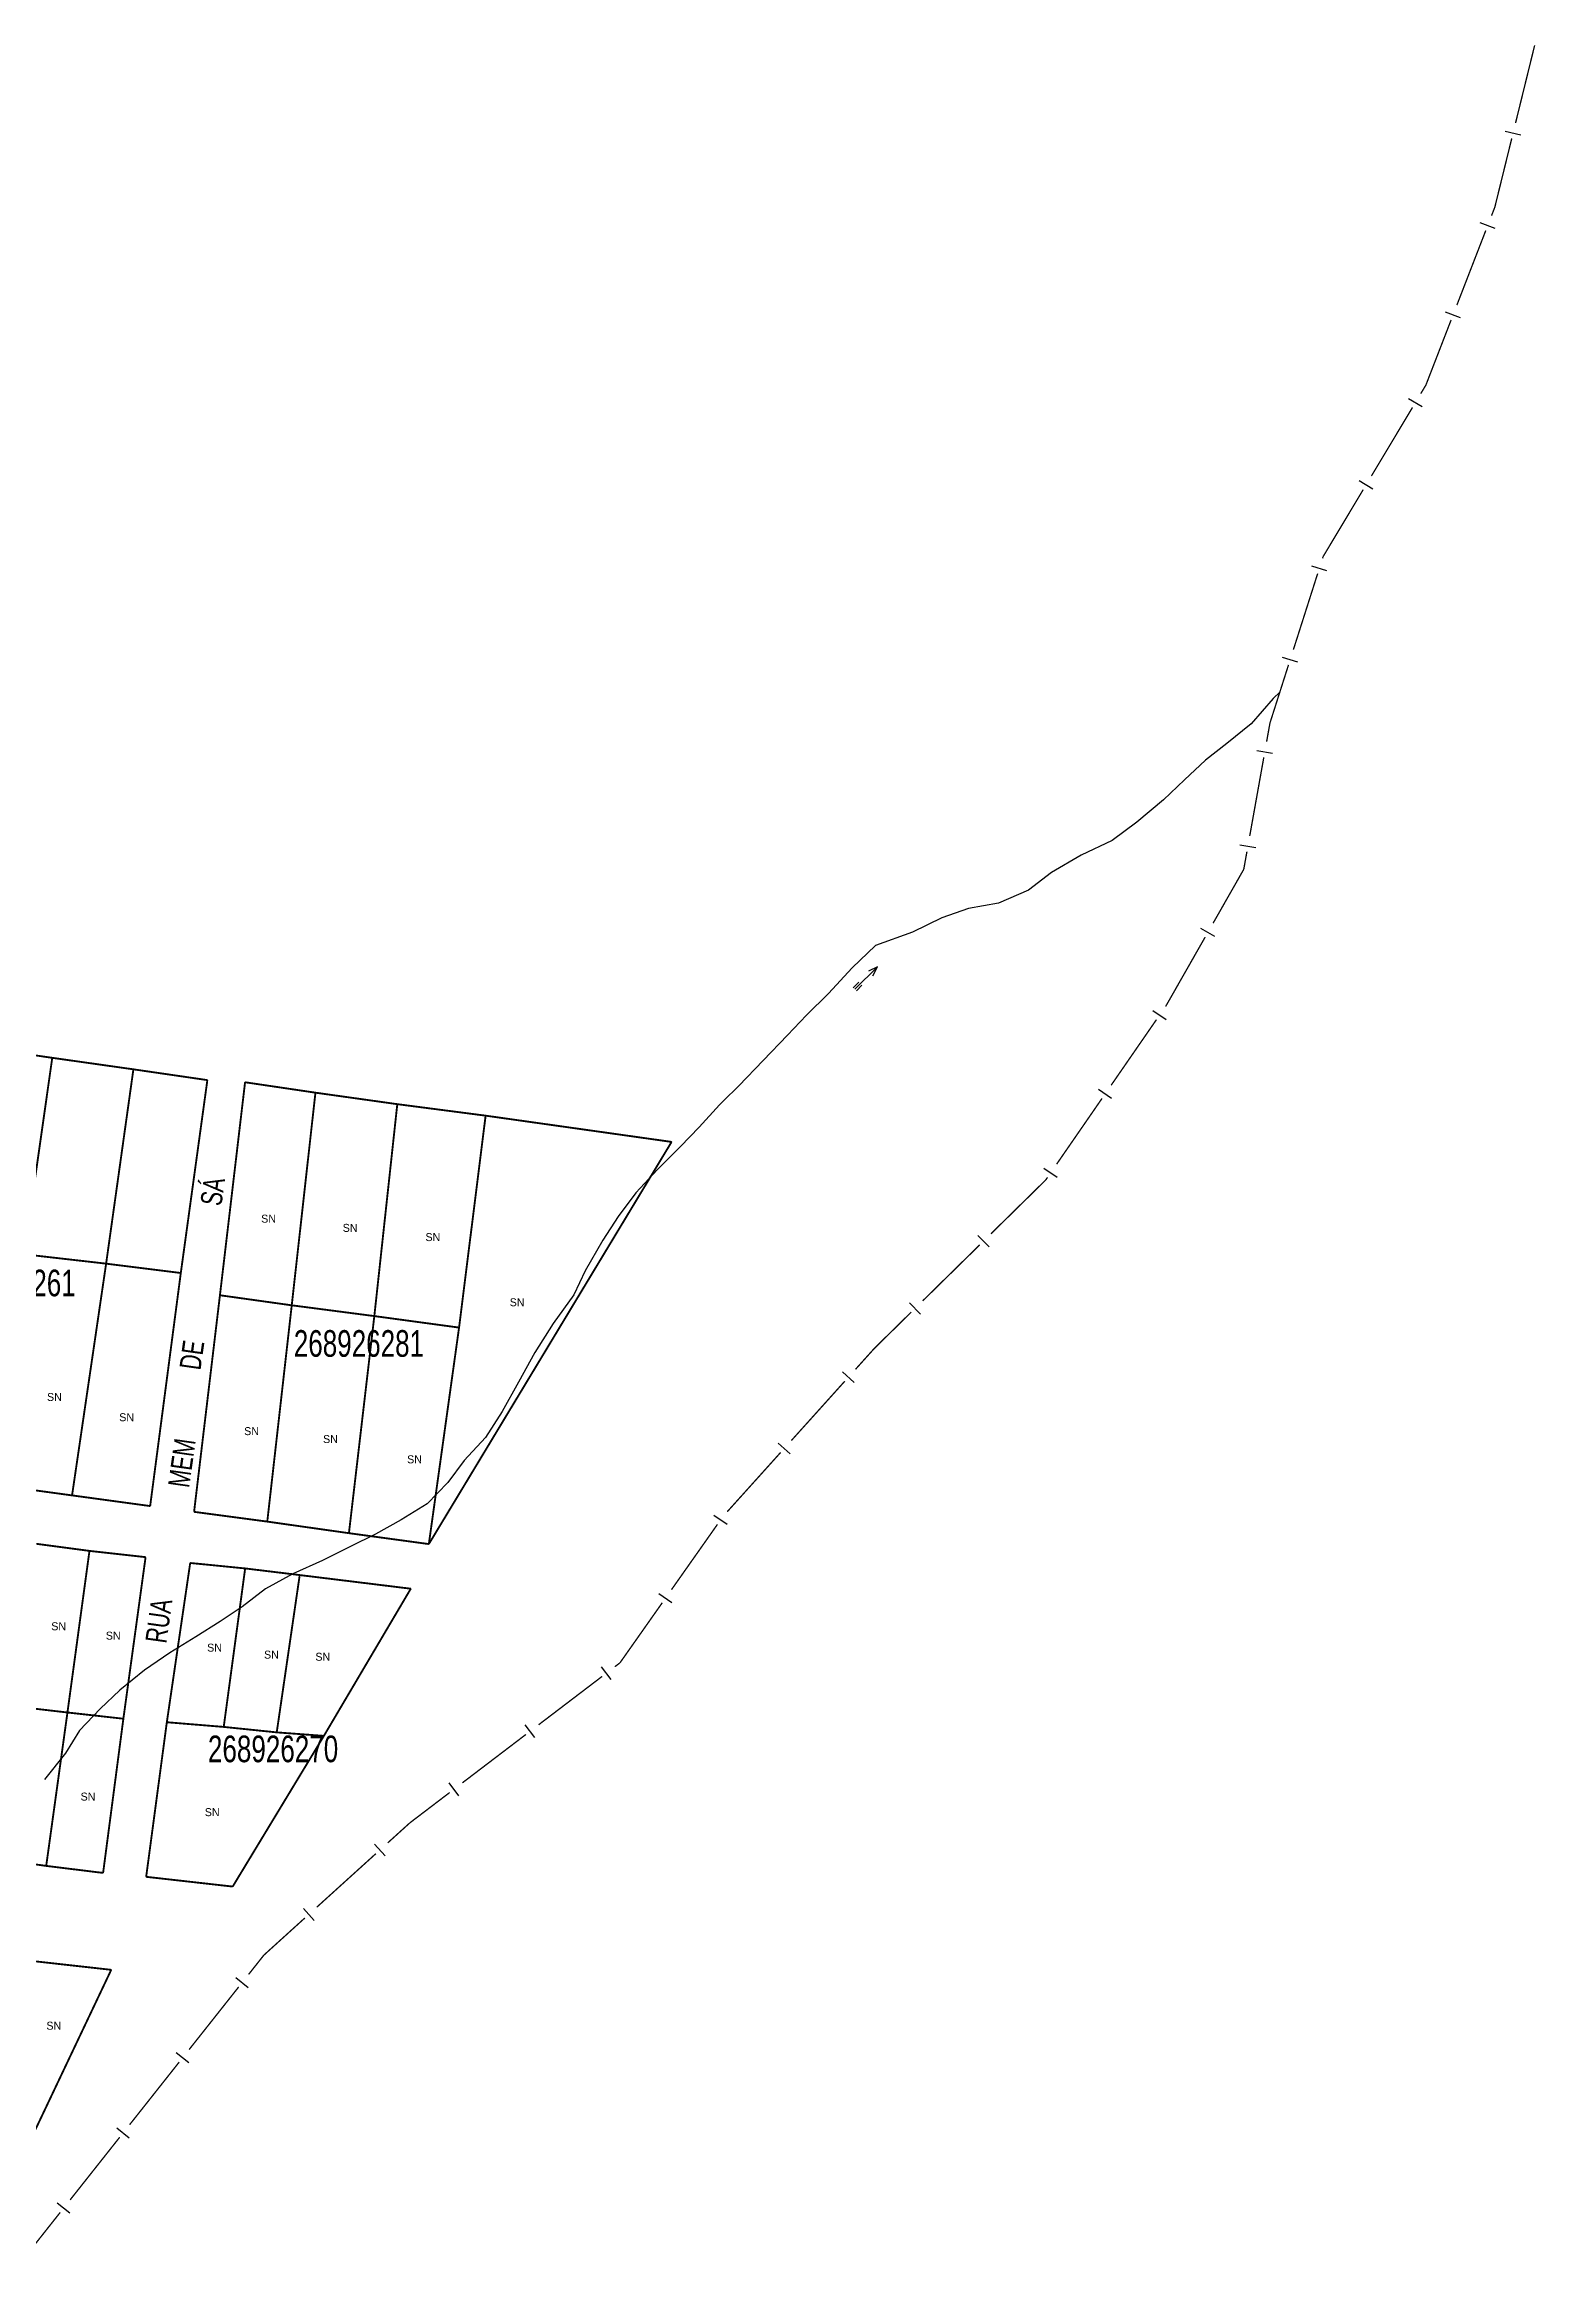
# Model space of a CAD drawing. Extents: x 211453 to 215163, y 4877397 to 4881305.
# Drawn here: x 213785 to 214064.9, y 4878403.2 to 4878822.7 of the extents above; entities that cross this region are included whole.
import ezdxf
from ezdxf.enums import TextEntityAlignment as Align

# ---------------------------------------------------------------- set-up
doc = ezdxf.new("R2010")
doc.units = 0
doc.header["$LTSCALE"] = 1.5
doc.header["$MEASUREMENT"] = 0
doc.linetypes.add('TRACO_13', pattern=[8, 5, -1, 1, -1])
for name, color, linetype in [('CD_MALHA_LOTES', 7, 'CONTINUOUS'), ('CD_TXT_QUADRA', 255, 'CONTINUOUS'), ('HD-CURSO-INTER', 170, 'CONTINUOUS'), ('HD-TXT-PERENE', 170, 'CONTINUOUS'), ('LM-LIM-SETORES-BAIRROS', 250, 'CONTINUOUS'), ('RU-QUADRA', 210, 'CONTINUOUS'), ('SV-PONTE-BUEIRO', 251, 'CONTINUOUS'), ('Th_NmrPort', 1, 'CONTINUOUS')]:
    doc.layers.add(name, color=color, linetype=linetype)
doc.styles.add('ARIAL', font='ARIAL.SHX')

# ---------------------------------------------------------------- blocks, each defined once
blk = doc.blocks.new('COD035', base_point=(212390.061183, 4880219.475751))
at = {"layer": 'HD-TXT-PERENE'}
for p, q in [((212390.061183, 4880219.881482), (212391.561183, 4880219.881482)), ((212390.061183, 4880219.481482), (212396.061183, 4880219.481482)), ((212390.061183, 4880219.081482), (212391.561183, 4880219.081482))]:
    blk.add_line(p, q, dxfattribs=at)
blk.add_lwpolyline([(212394.261183, 4880218.881482), (212396.061183, 4880219.481482), (212394.261183, 4880220.081482)], dxfattribs=at)

msp = doc.modelspace()

# ---------------------------------------------------------------- linework, layer by layer
at = {"layer": 'CD_MALHA_LOTES', "linetype": 'Continuous', "const_width": 0.35, "flags": 128}
for points in [[(213771.544348, 4878634.64533), (213786.379879, 4878632.487434)], [(213781.120009, 4878595.60091), (213786.379879, 4878632.487434)], [(213786.379879, 4878632.487434), (213801.620015, 4878630.329539)], [(213796.495014, 4878593.84762), (213801.620015, 4878630.329539)], [(213801.620015, 4878630.329539), (213815.511467, 4878628.306512)], [(213815.511467, 4878628.306512), (213810.521334, 4878592.09433)], [(213817.871665, 4878587.913408), (213822.592061, 4878627.901907)], [(213822.592061, 4878627.901907), (213835.80917, 4878625.946314)], [(213831.358511, 4878586.02525), (213835.80917, 4878625.946314)], [(213835.80917, 4878625.946314), (213851.184174, 4878623.788419)], [(213846.868384, 4878584.002223), (213851.184174, 4878623.788419)], [(213851.184174, 4878623.788419), (213867.772995, 4878621.630523)], [(213862.782862, 4878581.844327), (213867.772995, 4878621.630523)], [(213867.772995, 4878621.630523), (213902.700996, 4878616.703662)], [(213902.700996, 4878616.703662), (213857.108489, 4878541.199013)], [(213796.495014, 4878593.84762), (213781.120009, 4878595.60091)], [(213790.09908, 4878550.338375), (213796.495014, 4878593.84762)], [(213810.521334, 4878592.09433), (213796.495014, 4878593.84762)], [(213810.521334, 4878592.09433), (213804.766037, 4878548.33796)], [(213817.871665, 4878587.913408), (213813.0164, 4878547.250567)], [(213831.358511, 4878586.02525), (213817.871665, 4878587.913408)], [(213826.762216, 4878545.418332), (213831.358511, 4878586.02525)], [(213846.868384, 4878584.002223), (213831.358511, 4878586.02525)], [(213842.098491, 4878543.246215), (213846.868384, 4878584.002223)], [(213862.782862, 4878581.844327), (213846.868384, 4878584.002223)], [(213857.108489, 4878541.199013), (213862.782862, 4878581.844327)], [(213790.09908, 4878550.338375), (213775.2636, 4878552.361775)], [(213804.766037, 4878548.33796), (213790.09908, 4878550.338375)], [(213813.0164, 4878547.250567), (213826.762216, 4878545.418332)], [(213842.098491, 4878543.246215), (213826.762216, 4878545.418332)], [(213783.486459, 4878541.236694), (213793.36778, 4878539.919185)], [(213857.108489, 4878541.199013), (213842.098491, 4878543.246215)], [(213789.232264, 4878509.57987), (213793.36778, 4878539.919185)], [(213793.36778, 4878539.919185), (213803.907855, 4878538.748065)], [(213803.907855, 4878538.748065), (213799.735742, 4878508.40875)], [(213807.896981, 4878507.749996), (213812.288679, 4878537.650141)], [(213812.288679, 4878537.650141), (213822.60917, 4878536.625411)], [(213818.583447, 4878506.871656), (213822.60917, 4878536.625411)], [(213822.60917, 4878536.625411), (213832.856466, 4878535.381097)], [(213828.537962, 4878505.846926), (213832.856466, 4878535.381097)], [(213832.856466, 4878535.381097), (213853.717032, 4878532.819273)], [(213853.717032, 4878532.819273), (213837.394554, 4878505.188172)], [(213789.232264, 4878509.57987), (213779.131358, 4878510.750989)], [(213785.243138, 4878480.777649), (213789.232264, 4878509.57987)], [(213799.735742, 4878508.40875), (213789.232264, 4878509.57987)], [(213799.735742, 4878508.40875), (213795.929603, 4878479.46014)], [(213807.896981, 4878507.749996), (213804.017648, 4878478.72819)], [(213818.583447, 4878506.871656), (213807.896981, 4878507.749996)], [(213828.537962, 4878505.846926), (213818.583447, 4878506.871656)], [(213820.266931, 4878476.898316), (213837.394554, 4878505.188172)], [(213837.394554, 4878505.188172), (213828.537962, 4878505.846926)], [(213785.243138, 4878480.777649), (213775.288622, 4878482.168354)], [(213795.929603, 4878479.46014), (213785.243138, 4878480.777649)], [(213804.017648, 4878478.72819), (213820.266931, 4878476.898316)], [(213782.214281, 4878462.969406), (213797.455615, 4878461.267704)], [(213797.455615, 4878461.267704), (213783.213106, 4878431.265952)]]:
    msp.add_lwpolyline(points, dxfattribs=at)
at = {"layer": 'HD-CURSO-INTER', "linetype": 'TRACO_13'}
for points in [[(214016.927423, 4878701.124041, 7.785934), (214015.670389, 4878699.968925, 7.785934), (214011.53126, 4878695.170181, 7.785934), (214006.971763, 4878691.521254, 7.785934), (214002.982193, 4878688.362187, 7.785934), (213999.042783, 4878684.65322, 7.785934), (213995.073383, 4878680.894264, 7.785934), (213990.083974, 4878676.755466, 7.785934), (213985.45441, 4878673.316505, 7.785934), (213979.614534, 4878670.507527, 7.785934), (213974.064803, 4878667.2986, 7.785934), (213969.745244, 4878663.969593, 7.785934), (213964.125298, 4878661.500531, 7.785934), (213958.494927, 4878660.551183, 7.785934), (213953.43485, 4878658.781943, 7.785934), (213947.95499, 4878656.062917, 7.785934), (213941.014892, 4878653.603965, 7.785934), (213936.605574, 4878649.375135, 7.785934), (213932.186418, 4878644.556418, 7.785934), (213928.067091, 4878640.477536, 7.785934), (213924.447719, 4878636.758543, 7.785934), (213919.918546, 4878631.959832, 7.785934), (213915.31934, 4878627.251109, 7.785934), (213912.391537, 4878624.363848, 7.785934)], [(213912.391537, 4878624.363848, 7.785934), (213911.67993, 4878623.662094, 7.785934), (213907.900674, 4878619.463206, 7.785934), (213904.351288, 4878615.824192, 7.785934), (213900.041994, 4878611.545364, 7.785934), (213895.972756, 4878607.166534, 7.785934), (213892.693632, 4878602.697655, 7.785934), (213889.804549, 4878598.238742, 7.785934), (213886.49577, 4878592.520102, 7.785934), (213884.316795, 4878587.961148, 7.785934), (213880.487854, 4878582.612481, 7.785934), (213877.008972, 4878577.193799, 7.785934), (213873.930194, 4878571.565123, 7.785934), (213870.861375, 4878566.086418, 7.785934), (213867.742377, 4878561.227599, 7.785934), (213863.743127, 4878556.91875, 7.785934), (213860.69394, 4878552.769791, 7.785934), (213856.764609, 4878548.780876, 7.785934), (213851.884903, 4878545.751859, 7.785934), (213847.065103, 4878543.082768, 7.785934), (213842.365233, 4878540.713611, 7.785934), (213837.105359, 4878538.134541, 7.785934), (213831.545431, 4878535.625482, 7.785934), (213826.455637, 4878532.826439, 7.785934), (213822.076096, 4878529.407453, 7.785934), (213817.886384, 4878526.678321, 7.785934), (213813.366685, 4878523.769251, 7.785934), (213808.46696, 4878520.800224, 7.785934), (213803.687335, 4878517.521246, 7.785934), (213799.097868, 4878513.752344, 7.785934), (213795.388414, 4878510.29331, 7.785934), (213791.51912, 4878506.194411, 7.785934), (213788.85, 4878501.955437, 7.785934), (213784.900932, 4878497.016703, 7.785934)]]:
    msp.add_polyline3d(points, dxfattribs=at)
at = {"layer": 'LM-LIM-SETORES-BAIRROS', "const_width": 0.25}
for points in [[(214061.21091, 4878808.008038), (214064.797826, 4878822.57286)], [(214057.317831, 4878792.200023), (214060.493527, 4878805.095073)], [(214057.057724, 4878791.52901), (214057.317831, 4878792.200023)], [(214056.696294, 4878790.596611), (214057.057724, 4878791.52901)], [(214050.19056, 4878773.813422), (214055.612005, 4878787.799413)], [(214044.362562, 4878758.778629), (214049.10627, 4878771.016224)], [(214043.912504, 4878758.028065), (214044.362562, 4878758.778629)], [(214034.141562, 4878741.733014), (214041.855463, 4878754.597527)], [(214043.398244, 4878757.17043), (214043.912504, 4878758.028065)], [(214025.058395, 4878726.58497), (214032.598781, 4878739.160111)], [(214024.95575, 4878726.263553), (214025.058395, 4878726.58497)], [(214019.479884, 4878709.116691), (214024.043106, 4878723.405743)], [(214015.082401, 4878695.346629), (214018.567239, 4878706.258881)], [(214014.457256, 4878691.857376), (214014.986321, 4878694.810356)], [(214014.986321, 4878694.810356), (214015.082401, 4878695.346629)], [(214011.282869, 4878674.139497), (214013.928192, 4878688.904396)], [(214010.15949, 4878667.869345), (214010.753804, 4878671.186517)], [(214004.401264, 4878657.764893), (214009.847561, 4878667.321977)], [(214009.847561, 4878667.321977), (214010.15949, 4878667.869345)], [(213995.587105, 4878642.297935), (214002.91591, 4878655.158416)], [(213995.474637, 4878642.135148), (213995.587105, 4878642.297935)], [(213985.243034, 4878627.325884), (213993.769369, 4878639.666938)], [(213975.011431, 4878612.51662), (213983.537767, 4878624.857674)], [(213962.694283, 4878599.462114), (213972.682116, 4878609.272475)], [(213972.682116, 4878609.272475), (213972.95581, 4878609.541306)], [(213972.95581, 4878609.541306), (213973.306164, 4878610.04841)], [(213949.852783, 4878586.848792), (213960.554033, 4878597.359894)], [(213940.786566, 4878577.943671), (213947.712533, 4878584.746572)], [(213937.244466, 4878574.012127), (213940.591226, 4878577.726854)], [(213940.591226, 4878577.726854), (213940.786566, 4878577.943671)], [(213925.196131, 4878560.639109), (213935.23641, 4878571.783291)], [(213913.147795, 4878547.266091), (213923.188075, 4878558.410273)], [(213902.675886, 4878532.635141), (213911.313844, 4878544.898325)], [(213893.007318, 4878518.908814), (213900.948295, 4878530.182504)], [(213877.723167, 4878507.271323), (213889.657494, 4878516.358227)], [(213892.044359, 4878518.175608), (213892.839981, 4878518.781402)], [(213892.839981, 4878518.781402), (213893.007318, 4878518.908814)], [(213863.401974, 4878496.367037), (213875.336301, 4878505.453942)], [(213853.535469, 4878488.85459), (213861.015109, 4878494.549656)], [(213849.385554, 4878485.095998), (213853.091496, 4878488.452483)], [(213853.091496, 4878488.452483), (213853.535469, 4878488.85459)], [(213836.044162, 4878473.012652), (213847.161989, 4878483.082107)], [(213826.130239, 4878464.033577), (213833.820596, 4878470.998761)], [(213823.259164, 4878460.408529), (213825.742638, 4878463.544188)], [(213825.742638, 4878463.544188), (213826.130239, 4878464.033577)], [(213812.08353, 4878446.298064), (213821.396558, 4878458.056785)], [(213800.907897, 4878432.187599), (213810.220924, 4878443.94632)], [(213794.822169, 4878424.5037), (213799.045291, 4878429.835855)], [(213789.734598, 4878418.075286), (213794.699268, 4878424.348408)], [(213794.699268, 4878424.348408), (213794.822169, 4878424.5037)], [(213778.564092, 4878403.960762), (213787.872847, 4878415.722865)]]:
    msp.add_lwpolyline(points, dxfattribs=at)
at = {"layer": 'LM-LIM-SETORES-BAIRROS'}
for points in [[(214062.189137, 4878805.70737), (214059.276173, 4878806.424753)], [(214057.372034, 4878788.189668), (214054.574836, 4878789.273957)], [(214050.866299, 4878771.406479), (214048.069101, 4878772.490768)], [(214043.656175, 4878754.683772), (214041.083272, 4878756.226552)], [(214034.399493, 4878739.246355), (214031.82659, 4878740.789135)], [(214025.776226, 4878723.902024), (214022.918416, 4878724.814669)], [(214020.300359, 4878706.755162), (214017.442549, 4878707.667807)], [(214015.581036, 4878689.624191), (214012.628056, 4878690.153255)], [(214012.406649, 4878671.906311), (214009.453669, 4878672.435375)], [(214004.714266, 4878655.284565), (214002.107789, 4878656.769919)], [(213995.571897, 4878639.637041), (213993.103687, 4878641.342308)], [(213985.340294, 4878624.827777), (213982.872084, 4878626.533044)], [(213975.108692, 4878610.018513), (213972.640481, 4878611.72378)], [(213962.31856, 4878596.990509), (213960.216339, 4878599.130759)], [(213949.47706, 4878584.377187), (213947.37484, 4878586.517437)], [(213937.020181, 4878571.522208), (213934.791344, 4878573.530264)], [(213924.971845, 4878558.14919), (213922.743008, 4878560.157246)], [(213913.116026, 4878544.852075), (213910.66339, 4878546.579667)], [(213902.750477, 4878530.136254), (213900.29784, 4878531.863846)], [(213891.361806, 4878515.770588), (213889.544425, 4878518.157454)], [(213877.040614, 4878504.866303), (213875.223233, 4878507.253168)], [(213862.719421, 4878493.962017), (213860.90204, 4878496.348882)], [(213848.910123, 4878482.641621), (213846.896232, 4878484.865186)], [(213835.56873, 4878470.558275), (213833.554839, 4878472.78184)], [(213823.193299, 4878457.909397), (213820.841554, 4878459.772002)], [(213812.017665, 4878443.798932), (213809.665921, 4878445.661538)], [(213800.842032, 4878429.688467), (213798.490287, 4878431.551073)], [(213789.669641, 4878415.57613), (213787.317221, 4878417.437881)]]:
    msp.add_lwpolyline(points, dxfattribs=at)
at = {"layer": 'RU-QUADRA', "linetype": 'Continuous', "const_width": 0.18, "flags": 128}
for points in [[(213757.113423, 4878636.668357), (213751.448948, 4878599.10749), (213745.378478, 4878556.437784), (213760.464238, 4878554.380248), (213775.2636, 4878552.361775), (213790.09908, 4878550.338375), (213804.766037, 4878548.33796), (213810.521334, 4878592.09433), (213815.511467, 4878628.306512), (213801.620015, 4878630.329539), (213786.379879, 4878632.487434), (213771.544348, 4878634.64533)], [(213822.592061, 4878627.901907), (213817.871665, 4878587.913408), (213813.0164, 4878547.250567), (213826.762216, 4878545.418332), (213842.098491, 4878543.246215), (213857.108489, 4878541.199013), (213902.700996, 4878616.703662), (213867.772995, 4878621.630523), (213851.184174, 4878623.788419), (213835.80917, 4878625.946314)], [(213803.907855, 4878538.748065), (213793.36778, 4878539.919185), (213783.486459, 4878541.236694), (213773.824723, 4878542.407814), (213763.687219, 4878543.652128), (213753.732704, 4878544.676858), (213743.997773, 4878545.774782), (213739.642672, 4878515.069493), (213735.836534, 4878486.779637), (213745.534867, 4878485.901297), (213756.001748, 4878484.583788), (213765.809874, 4878483.412668), (213775.288622, 4878482.168354), (213785.243138, 4878480.777649), (213795.929603, 4878479.46014), (213799.735742, 4878508.40875)], [(213812.288679, 4878537.650141), (213807.896981, 4878507.749996), (213804.017648, 4878478.72819), (213820.266931, 4878476.898316), (213837.394554, 4878505.188172), (213853.717032, 4878532.819273), (213832.856466, 4878535.381097), (213822.60917, 4878536.625411)], [(213732.347004, 4878468.814384), (213743.038134, 4878467.556604), (213752.656451, 4878466.372811), (213762.49673, 4878465.263005), (213772.078054, 4878464.153199), (213782.214281, 4878462.969406), (213797.455615, 4878461.267704), (213783.213106, 4878431.265952), (213769.784455, 4878403.261851), (213754.136192, 4878405.333488), (213744.88781, 4878406.517281), (213734.82557, 4878407.849048), (213724.430389, 4878409.254802), (213728.42569, 4878438.627664)]]:
    msp.add_lwpolyline(points, close=True, dxfattribs=at)

# ---------------------------------------------------------------- block references
at = {"layer": 'HD-TXT-PERENE', "rotation": 45}
msp.add_blockref('COD035', (213937.120416, 4878645.349932), dxfattribs=at)

# ---------------------------------------------------------------- texts
at = {"layer": 'CD_TXT_QUADRA', "style": 'ARIAL', "width": 0.7}
for s, p in [('268926261', (213766.319677, 4878587.720156)), ('268926281', (213831.74257, 4878576.363729)), ('268926270', (213815.61905, 4878500.247511))]:
    msp.add_text(s, height=5, dxfattribs=at).set_placement(p)
at = {"layer": 'SV-PONTE-BUEIRO', "style": 'ARIAL', "width": 0.7}
for s, p in [('SÁ', (213818.127137, 4878604.5386)), ('DE', (213814.208472, 4878573.723644)), ('MEM', (213812.071019, 4878551.636624)), ('RUA', (213807.796111, 4878522.424758))]:
    msp.add_text(s, height=4, rotation=82, dxfattribs=at).set_placement(p)
at = {"layer": 'Th_NmrPort', "color": 1}
for p in [(213825.618754, 4878602.290364), (213840.925242, 4878600.562213), (213856.478609, 4878598.834061), (213872.2937, 4878586.595747), (213785.392348, 4878568.82047), (213798.955839, 4878565.011659), (213822.424174, 4878562.40162), (213837.236905, 4878560.920347), (213853.022306, 4878557.111537), (213786.193165, 4878525.767357), (213796.440461, 4878524.010678), (213815.468249, 4878521.758021), (213826.154714, 4878520.440512), (213835.799763, 4878520.042379), (213791.702134, 4878493.793435), (213815.029079, 4878490.869744), (213785.276201, 4878450.780554)]:
    msp.add_text('SN', height=1.5, dxfattribs=at).set_placement(p, align=Align.MIDDLE_LEFT)

doc.saveas('drawing.dxf')
